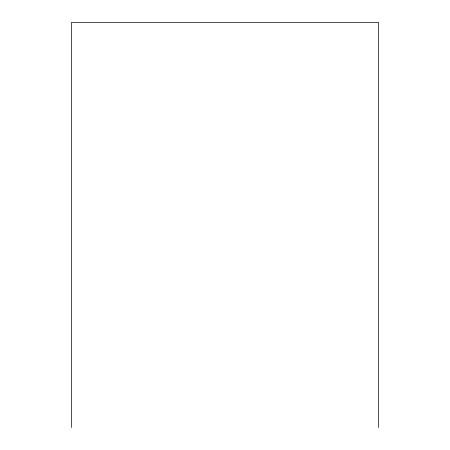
<?xml version="1.0" encoding="UTF-8"?>
<svg xmlns="http://www.w3.org/2000/svg" width="450" height="450" viewBox="0 0 450 450"><rect width="100%" height="100%" fill="white"/><g stroke="black" fill="none" stroke-linecap="round" stroke-linejoin="round"><path stroke-width="0.67" d="M378.641 427.5L378.641 22.5L71.359 22.5L71.359 427.5"/></g></svg>
